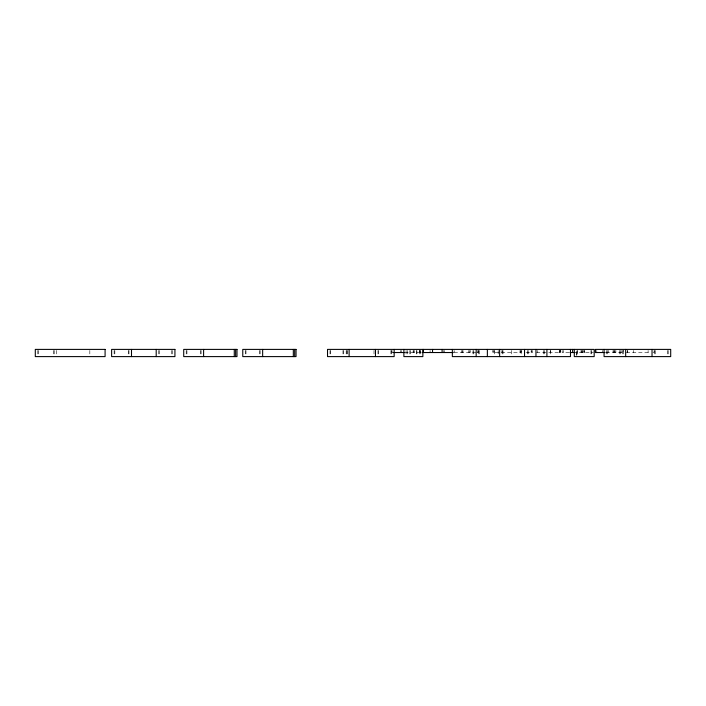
<?xml version="1.0" encoding="UTF-8"?>
<svg xmlns="http://www.w3.org/2000/svg" width="706" height="706" viewBox="0 0 706 706"><rect width="100%" height="100%" fill="white"/><g stroke="black" fill="none" stroke-linecap="round" stroke-linejoin="round"><path stroke-width="0.53" stroke-dasharray="3.53 2.65" d="M393.118 352.541L392.024 352.541L392.024 350.45M404.741 352.541L420.794 352.541L420.794 350.45M476.109 352.541L454.673 352.541L454.69 350.45M477.168 352.541L478.341 352.541L478.341 350.45M526.049 352.541L532.562 352.541L532.562 350.45M536.401 352.541L560.635 352.541L560.635 350.45M569.363 352.541L562.188 352.541L562.188 350.45M573.219 352.541L593.358 352.541M606.127 352.541L623.354 352.541L623.354 350.45M626.231 352.541L650.332 352.541M652.962 352.541L654.083 352.541L654.083 350.45M668.194 350.432L668.194 355.568M667.488 350.432L667.488 356.601M655.239 350.432L655.239 356.601M654.533 350.432L654.533 355.568M648.099 350.45L648.099 352.541M633.511 350.45L633.511 352.541M627.634 350.45L627.634 352.541M627.316 350.45L627.325 352.541M623.46 350.432L623.46 355.568M622.754 350.432L622.754 355.568M621.862 350.45L621.862 352.541M620.265 350.432L620.265 356.601M619.533 350.432L619.533 356.601M615.879 350.45L615.879 352.541M614.926 350.45L614.952 352.541M614.167 350.45L614.167 352.541M613.885 350.45L613.885 352.541M613.029 350.45L613.029 352.541M608.554 350.45L608.554 352.541M607.284 350.432L607.284 356.601M606.56 350.432L606.586 355.568M602.677 350.45L602.677 352.541M596.799 350.45L596.799 352.541M591.672 350.432L591.672 355.568M590.966 350.432L590.966 356.601M584.745 350.45L584.745 352.541M584.392 350.45L584.392 352.541M583.324 350.45L583.324 352.541M582.838 350.45L582.838 352.541M582.168 350.45L582.168 352.541M581.267 350.45L581.267 352.541M580.959 350.45L581.073 352.541M577.508 350.432L577.508 356.601M577.049 350.45L577.049 352.541M563.432 350.45L563.432 352.541M560.414 350.45L560.414 352.541M560.043 350.45L560.043 352.541M559.479 350.45L559.479 352.541M559.452 350.45L559.452 352.541M550.706 350.45L550.706 352.541M550.53 350.432L550.53 356.601M544.344 350.432L544.344 355.568M543.452 350.432L543.452 356.601M537.751 350.45L537.76 352.541M531.468 350.45L531.468 352.541M531.159 350.45L531.159 352.541M528.176 350.432L528.176 356.601M527.294 350.432L527.294 355.568M521.284 350.45L521.284 352.541L492.647 352.541L492.647 350.45M521.116 350.432L521.116 356.601M520.587 350.45L520.587 352.541M520.013 350.45L520.013 352.541M511.488 350.432L511.488 355.568M502.99 350.432L502.99 356.601M502.151 350.432L502.151 355.568M501.984 350.45L501.984 352.541M498.18 350.432L498.18 355.568M494.456 350.432L494.456 355.568M494.05 350.45L494.05 352.541M493.741 350.45L493.741 352.541M479.471 350.432L479.471 356.601M478.633 350.432L478.633 355.568M477.75 350.45L477.75 352.541M473.797 350.432L473.797 356.601M473.002 350.432L473.002 355.568M470.275 350.45L470.275 352.541M469.181 350.45L469.181 352.541M468.872 350.45L468.872 352.541M462.995 350.45L462.995 352.541M462.677 350.45L462.677 352.541M461.592 350.45L461.592 352.541M454.108 350.45L454.108 352.541M444.665 350.45L444.665 352.541M443.244 350.45L443.244 352.541M430.086 350.45L430.086 352.541M420.661 350.432L420.661 355.568M420.096 350.45L420.096 352.541M419.523 350.45L419.523 352.541M419.302 350.432L419.302 356.601M416.919 350.432L416.919 355.568M416.443 350.432L416.443 356.601M414.396 350.45L414.396 352.541M413.69 350.45L413.69 352.541M413.125 350.45L413.125 352.541M410.318 350.432L410.318 356.601M409.833 350.432L409.833 355.568M407.45 350.432L407.45 356.601M406.074 350.432L406.074 355.568M401.37 350.45L401.37 352.541M400.284 350.45L400.284 352.541M391.636 350.432L391.636 355.568M390.93 350.432L390.93 356.601M378.681 350.432L378.681 356.601M377.984 350.432L377.984 355.568M374.003 350.432L374.003 355.568M347.458 350.432L347.458 356.601M346.911 350.432L346.911 355.568M346.196 350.432L346.196 355.568M343.707 350.432L343.707 356.601M342.984 350.432L342.984 356.601M330.735 350.432L330.735 356.601M330.029 350.432L330.002 355.568M260.135 350.432L260.135 355.568M259.437 350.432L259.437 356.601M245.979 350.432L245.979 356.601M245.247 350.432L245.273 355.568M201.095 350.432L201.095 355.568M200.389 350.432L200.389 356.601M186.931 350.432L186.931 356.601M186.207 350.432L186.225 355.568M172.423 350.432L172.423 355.568M171.717 350.432L171.717 356.601M159.415 350.432L159.415 356.601M158.744 350.432L158.744 355.568M128.977 350.432L128.977 355.568M128.289 350.432L128.289 356.601M114.831 350.432L114.831 356.601M114.125 350.432L114.125 355.568M89.83 350.432L89.83 356.601M56.692 350.432L56.692 355.568M54.203 350.432L54.203 356.601M53.48 350.432L53.48 356.601M38.512 350.432L38.512 356.601M37.806 350.432L37.806 355.568M576.811 355.568L576.811 350.432L576.784 355.568"/><path stroke-width="1.06" d="M393.083 352.541L404.37 352.541M422.117 352.541L453.278 352.541M570.166 352.541L574.746 352.541M605.051 352.541L595.396 352.541L595.396 349.399L670.7 349.399L670.7 356.601L604.071 356.601L604.071 349.399M652.026 349.399L652.026 356.601M625.666 349.399L625.666 356.601M574.296 349.399L574.296 356.601L594.178 356.601L594.178 349.399L327.522 349.399L327.522 356.601L394.151 356.601L394.151 349.399M572.628 349.399L572.628 352.541M570.483 349.399L570.483 356.601L452.343 356.601L452.343 349.399M546.912 349.399L546.912 356.601M535.96 349.399L535.96 356.601M524.532 349.399L524.532 356.601M499.627 349.399L499.627 356.601M487.361 349.399L487.361 356.601M476.162 349.399L476.162 356.601M442.097 349.399L442.097 352.541M432.549 349.399L432.549 352.541M423.353 349.399L423.353 352.541M422.868 349.399L422.868 356.601L403.885 356.601L403.885 349.399M375.468 349.399L375.468 356.601M349.117 349.399L349.117 356.601M294.684 349.399L294.684 356.601M293.325 349.399L293.325 356.601M262.65 349.399L262.65 356.601M235.636 349.399L235.636 356.601M234.277 349.399L234.277 356.601M203.602 349.399L203.602 356.601M156.202 349.399L156.202 356.601M131.501 349.399L131.501 356.601M105.088 349.399L35.3 349.399L35.3 356.601L105.088 356.601L105.088 349.399M174.929 349.399L111.619 349.399L111.619 356.601L174.929 356.601L174.929 349.399M236.995 349.399L183.719 349.399L183.719 356.601L236.995 356.601L236.995 349.399M296.035 349.399L242.767 349.399L242.767 356.601L296.035 356.601L296.035 349.399"/></g></svg>
